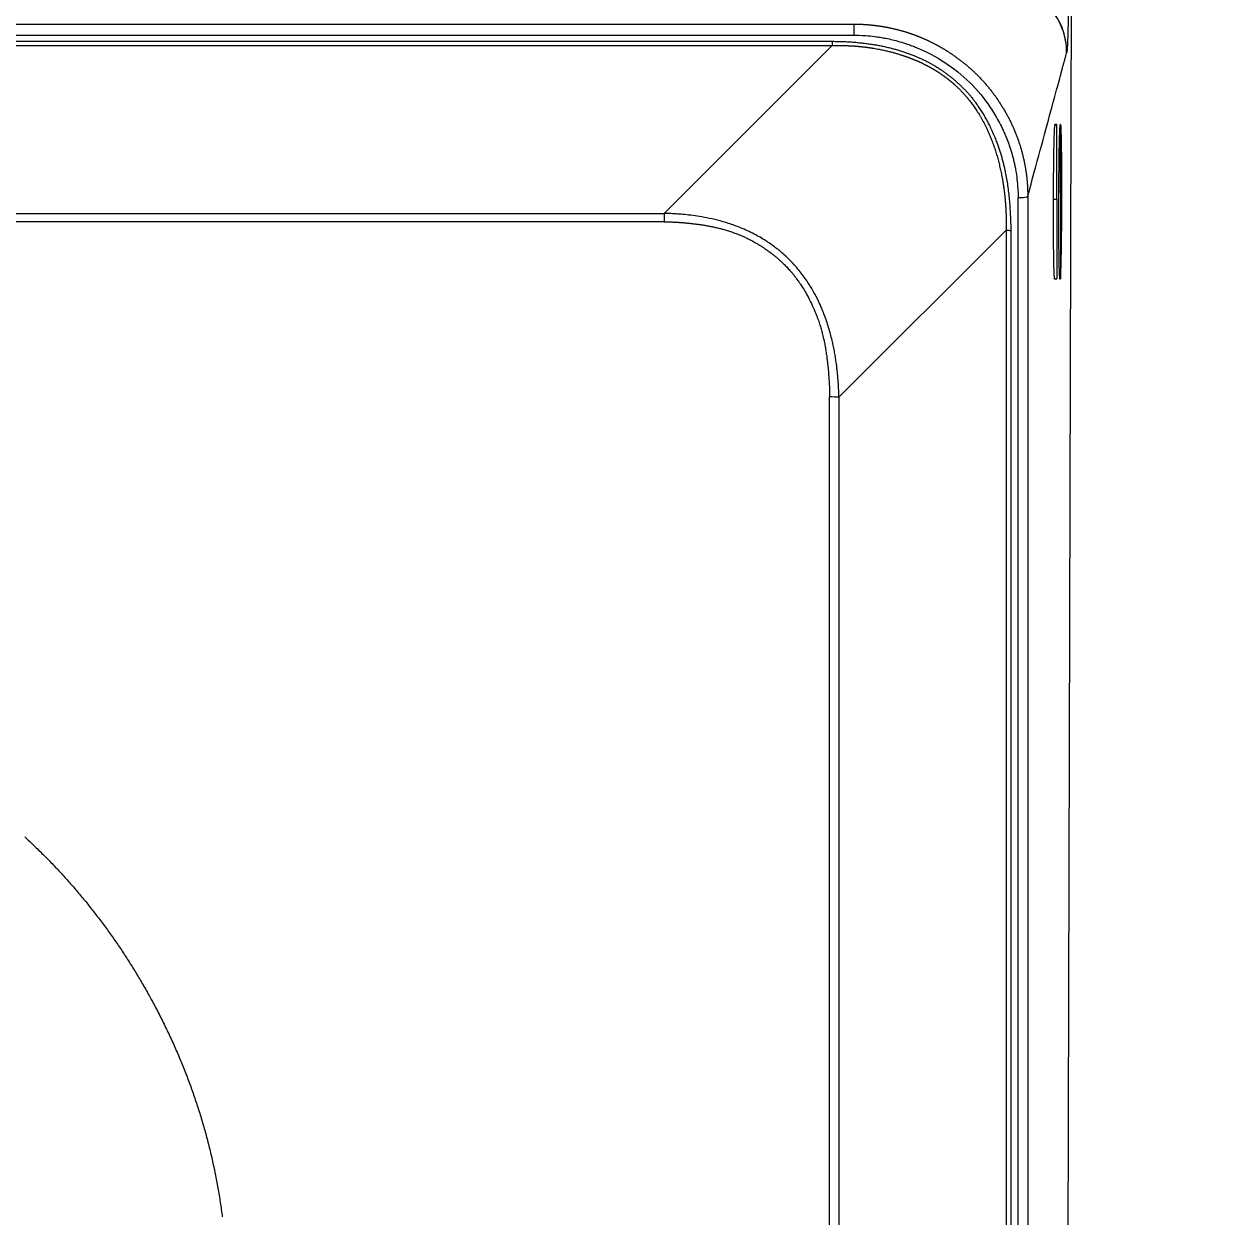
# Model space of a CAD drawing. Header units: millimetres. Extents: x 2433 to 4809, y -10272 to -6912.
# Drawn here: x 3387.8 to 3450.3, y -9169.3 to -9107.5 of the extents above; entities that cross this region are included whole.
import ezdxf

# ---------------------------------------------------------------- set-up
doc = ezdxf.new("R2010")
doc.units = ezdxf.units.MM
doc.layers.add('DIM', color=3, linetype='Continuous', lineweight=13)
doc.styles.add('ARIAL', font='arial.ttf')
doc.dimstyles.get("Standard").update_dxf_attribs({"dimtxt": 15, "dimasz": 15, "dimexe": 0.18, "dimexo": 0.0625, "dimgap": 4, "dimtad": 0, "dimtih": 1, "dimtoh": 1, "dimdec": 1, "dimdsep": 46, "dimtxsty": 'ARIAL', "dimcen": 0, "dimclrd": 3, "dimclre": 3, "dimclrt": 3, "dimadec": 0, "dimazin": 0, "dimtfac": 1, "dimtdec": 1, "dimtofl": 0, "dimtmove": 0, "dimatfit": 3, "dimfxl": 1, "dimtolj": 1, "dimtzin": 0, "dimarcsym": 0})
doc.dimstyles.new('사본(2) Standard', dxfattribs={"dimtxt": 15, "dimasz": 15, "dimexe": 0.18, "dimexo": 0.0625, "dimgap": 4, "dimtad": 0, "dimdec": 1, "dimdsep": 46, "dimtxsty": 'ARIAL', "dimcen": 0, "dimclrd": 3, "dimclre": 3, "dimclrt": 3, "dimadec": 0, "dimazin": 0, "dimtfac": 1, "dimtdec": 1, "dimtofl": 0, "dimtmove": 0, "dimatfit": 3, "dimfxl": 1, "dimtolj": 1, "dimtzin": 0, "dimarcsym": 0})

# ---------------------------------------------------------------- blocks, each defined once
blk = doc.blocks.new('*D46')
at = {"layer": 'Defpoints', "color": 0, "transparency": 16777216}
for p in [(3184.787474080844, -7905.985052557462), (3696.953582100732, -9950.155467235936), (3696.95358210077, -9950.155467235936)]:
    blk.add_point(p, dxfattribs=at)
at = {"layer": 'DIM', "color": 3, "lineweight": -2, "transparency": 16777216}
for p, q in [((3184.849974080844, -7905.985052557462), (3697.13358210077, -7905.985052557462)), ((3696.95358210077, -7923.985052557462), (3696.95358210077, -8911.270805599292)), ((3696.95358210077, -9932.155467235936), (3696.95358210077, -8944.869714194108)), ((3697.016082100732, -9950.155467235936), (3697.13358210077, -9950.155467235936))]:
    blk.add_line(p, q, dxfattribs=at)
at = {"layer": 'DIM', "color": 3, "transparency": 16777216}
for points in [[(3693.95358210077, -7923.985052557462), (3699.95358210077, -7923.985052557462), (3696.95358210077, -7905.985052557462)], [(3693.95358210077, -9932.155467235936), (3699.95358210077, -9932.155467235936), (3696.95358210077, -9950.155467235936)]]:
    blk.add_solid(points, dxfattribs=at)
at = {"layer": 'DIM', "color": 3, "transparency": 16777216, "insert": (3696.953582100767, -8928.070259896698), "char_height": 18, "attachment_point": 5, "style": 'ARIAL'}
blk.add_mtext('\\A1;(2280)', dxfattribs=at)
blk = doc.blocks.new('*D47')
at = {"layer": 'Defpoints', "color": 0, "transparency": 16777216}
for p in [(3431.187474080953, -9068.934793114298), (3561.309552099918, -9950.155467235934), (3630.227380914623, -9950.155467235934)]:
    blk.add_point(p, dxfattribs=at)
at = {"layer": 'DIM', "color": 3, "lineweight": -2, "transparency": 16777216}
for p, q in [((3431.249974080953, -9068.934793114298), (3630.407380914622, -9068.934793114298)), ((3630.227380914622, -9086.934793114298), (3630.227380914623, -9350.394664129844)), ((3630.227380914623, -9932.155467235934), (3630.227380914623, -9668.695596220392)), ((3561.372052099918, -9950.155467235934), (3630.407380914623, -9950.155467235934))]:
    blk.add_line(p, q, dxfattribs=at)
at = {"layer": 'DIM', "color": 3, "transparency": 16777216}
for points in [[(3627.227380914622, -9086.934793114298), (3633.227380914622, -9086.934793114298), (3630.227380914622, -9068.934793114298)], [(3627.227380914623, -9932.155467235934), (3633.227380914623, -9932.155467235934), (3630.227380914623, -9950.155467235934)]]:
    blk.add_solid(points, dxfattribs=at)
at = {"layer": 'DIM', "color": 3, "transparency": 16777216, "insert": (3630.227380914619, -9509.545130175116), "char_height": 18, "attachment_point": 5, "rotation": 90, "style": 'ARIAL'}
blk.add_mtext('\\A1;{\\fGulim|b0|i0|c129|p50;선반까지 높이 1000 ~ 1050}', dxfattribs=at)
blk = doc.blocks.new('*D53')
at = {"layer": 'Defpoints', "color": 0, "transparency": 16777216}
for p in [(3438.296689490175, -9105.4672518319), (3438.296689490175, -9950.155467235936), (3564.076024906259, -9950.155467235936)]:
    blk.add_point(p, dxfattribs=at)
at = {"layer": 'DIM', "color": 3, "lineweight": -2, "transparency": 16777216}
for p, q in [((3438.359189490175, -9105.4672518319), (3564.256024906259, -9105.4672518319)), ((3564.076024906259, -9123.4672518319), (3564.076024906259, -9513.621045754928)), ((3564.076024906259, -9932.155467235936), (3564.076024906259, -9542.001673312909)), ((3438.359189490175, -9950.155467235936), (3564.256024906259, -9950.155467235936))]:
    blk.add_line(p, q, dxfattribs=at)
at = {"layer": 'DIM', "color": 3, "transparency": 16777216}
for points in [[(3561.076024906259, -9123.4672518319), (3567.076024906259, -9123.4672518319), (3564.076024906259, -9105.4672518319)], [(3561.076024906259, -9932.155467235936), (3567.076024906259, -9932.155467235936), (3564.076024906259, -9950.155467235936)]]:
    blk.add_solid(points, dxfattribs=at)
at = {"layer": 'DIM', "color": 3, "transparency": 16777216, "insert": (3564.076024906255, -9527.811359533916), "char_height": 18, "attachment_point": 5, "style": 'ARIAL'}
blk.add_mtext('\\A1;977.5', dxfattribs=at)
blk = doc.blocks.new('*D54')
at = {"layer": 'Defpoints', "color": 0, "transparency": 16777216}
for p in [(3442.07430068533, -9068.934793114298), (3502.435586240295, -9068.934793114298), (3440.751582879593, -9574.132476030476)]:
    blk.add_point(p, dxfattribs=at)
at = {"layer": 'DIM', "color": 3, "lineweight": -2, "transparency": 16777216}
for p, q in [((3442.13680068533, -9068.934793114298), (3502.615586240295, -9068.934793114298)), ((3502.435586240295, -9086.934793114298), (3502.435586240296, -9307.343320793396)), ((3502.435586240296, -9556.132476030476), (3502.435586240296, -9335.723948351377)), ((3440.814082879593, -9574.132476030476), (3502.615586240296, -9574.132476030476))]:
    blk.add_line(p, q, dxfattribs=at)
at = {"layer": 'DIM', "color": 3, "transparency": 16777216}
for points in [[(3499.435586240295, -9086.934793114298), (3505.435586240295, -9086.934793114298), (3502.435586240295, -9068.934793114298)], [(3499.435586240296, -9556.132476030476), (3505.435586240296, -9556.132476030476), (3502.435586240296, -9574.132476030476)]]:
    blk.add_solid(points, dxfattribs=at)
at = {"layer": 'DIM', "color": 3, "transparency": 16777216, "insert": (3502.435586240292, -9321.533634572384), "char_height": 18, "attachment_point": 5, "style": 'ARIAL'}
blk.add_mtext('\\A1;505', dxfattribs=at)

msp = doc.modelspace()

# ---------------------------------------------------------------- linework, layer by layer
at = {"linetype": 'Continuous', "lineweight": 18}
for p, q in [((3441.752694654118, -9226.007515291229), (3442.074256158938, -9098.549484129897)), ((2938.779634885039, -9107.50633946726), (3430.795493965034, -9107.50633946726)), ((3441.30182602049, -9112.716256653785), (3441.20946820799, -9112.716256653785)), ((3441.30182602049, -9116.57418424046), (3441.30182602049, -9112.716256653785)), ((3441.497772781813, -9116.196629905418), (3441.497772781813, -9112.716256653792)), ((3441.497772781813, -9116.196629905418), (3441.497772781813, -9120.716256653792)), ((3439.79604928009, -9116.429083601513), (3439.796049296419, -9211.446129775737)), ((3441.30182602049, -9116.57418424046), (3441.30182602049, -9120.716256653785)), ((3441.189283832991, -9120.716256653785), (3441.30182602049, -9120.716256653785)), ((3441.465630594314, -9120.716256653792), (3441.497772781813, -9120.716256653792))]:
    msp.add_line(p, q, dxfattribs=at)
at = {"linetype": 'Continuous', "lineweight": 13}
for p, q in [((2938.779678755238, -9108.078531213894), (3430.795274886545, -9108.078531213894)), ((2939.911579787338, -9108.398645799694), (3429.663368374338, -9108.398645799694)), ((2939.911579787338, -9108.613555334017), (3429.663368374338, -9108.613555334017)), ((3420.955264415039, -9117.321659293364), (3429.663368374388, -9108.613555334017)), ((3429.663368374338, -9108.398645799696), (3429.663368374338, -9108.613555334017)), ((3441.410191531813, -9116.196629905418), (3441.497772781813, -9116.196629905418)), ((3441.131266645491, -9116.57418424046), (3441.30182602049, -9116.57418424046)), ((2948.61968374666, -9117.321659293346), (3420.955264415039, -9117.321659293346)), ((3420.955264415032, -9117.751478361983), (2948.61968374674, -9117.751478361983)), ((3438.674979730538, -9118.190486461976), (3430.012462781462, -9126.853003411074)), ((3438.674979730502, -9118.190486461966), (3438.6749797305, -9209.02747007324)), ((3438.915845576239, -9118.199424643986), (3438.915845576239, -9209.036408255311)), ((3430.012462781457, -9126.853003411066), (3430.012462778841, -9209.111687462557))]:
    msp.add_line(p, q, dxfattribs=at)
for centre, major_axis, ratio, start_param, end_param in [((3438.915845576239, -9118.127156752724), (0.4999999999999971, 0), 0.1445357825253798, 4.20975924117768, 4.712388980384803), ((3429.530731089939, -9126.979662829419), (0.9999999999999981, 0), 0.144535782525407, 1.068166587558246, 1.570796327694785)]:
    msp.add_ellipse(centre, major_axis=major_axis, ratio=ratio, start_param=start_param, end_param=end_param, dxfattribs=at)
at = {"linetype": 'Continuous', "lineweight": 18}
for points, degree, knots in [([(3441.935037282316, -9102.784040990706), (3441.931920935624, -9103.938111202575), (3441.922123635164, -9104.99420663231), (3441.917151053925, -9105.530223705855), (3441.904255786456, -9106.509153312885), (3441.888724161396, -9107.360536493861), (3441.879758743788, -9107.7151168912), (3441.870495237954, -9108.081486615782), (3441.860641926371, -9108.340628752221), (3441.850490205507, -9108.607619053966), (3441.828292938417, -9108.919391042386), (3441.815852983156, -9108.974176267106)], 2, [0, 0, 0, 0.25, 0.25, 0.375, 0.5, 0.625, 0.625, 0.75, 0.75, 0.875, 1, 1, 1]), ([(3441.815849281451, -9108.974176260634), (3441.816163049039, -9108.561584076368), (3441.669492500358, -9107.66899325065), (3441.135200870047, -9106.835486131391), (3440.792835161883, -9106.492205673125), (3440.792692937424, -9106.492063094409)], 3, [0, 0, 0, 0, 0.4988739325662207, 0.9997918426637064, 1, 1, 1, 1]), ([(3430.795274886545, -9108.078531213889), (3430.924459711478, -9108.079433475077), (3431.127376661092, -9108.082023761088), (3431.540639524012, -9108.112670723991), (3431.696512200229, -9108.127521925087), (3431.956718661908, -9108.161231087066), (3432.047848128153, -9108.174382235977), (3432.190972763585, -9108.197619967208), (3432.264141930427, -9108.210117363999), (3432.352274010616, -9108.226382739678), (3432.397025842687, -9108.234955712518), (3432.419572405246, -9108.239354661115), (3432.429271696772, -9108.241264281576), (3432.435745987641, -9108.24254280323), (3432.440578036269, -9108.243500832677), (3432.653993319414, -9108.285899081971), (3432.893433545947, -9108.341851132298), (3433.290063683344, -9108.457084666512), (3433.428493452895, -9108.50073323235), (3433.644683009928, -9108.57552767726), (3433.75491069284, -9108.615256728264), (3433.887032309991, -9108.666022232213), (3433.953944396111, -9108.69255138968), (3433.982800185531, -9108.704171274216), (3434.002076828014, -9108.711973985937), (3434.013330708945, -9108.716556033387), (3434.538644472854, -9108.931387765459), (3435.035087389593, -9109.192197419523), (3435.966419805507, -9109.802905945602), (3436.400278402445, -9110.151785280135), (3437.190631846628, -9110.933199042413), (3437.545120890327, -9111.363619583692), (3438.009354600264, -9112.054798778909), (3438.224595442836, -9112.41177678383), (3438.44474800337, -9112.845123080273), (3438.546904014485, -9113.065632307305), (3438.595979429918, -9113.176798190472), (3438.620013670165, -9113.232602980974), (3438.630205870562, -9113.256566219325), (3438.636976595375, -9113.272552062628), (3438.640980796197, -9113.282052285664), (3438.731083792216, -9113.49658896802), (3438.819524352581, -9113.73060843217), (3438.944165198991, -9114.122615982304), (3438.984350193252, -9114.26010684428), (3439.041139152363, -9114.476721540204), (3439.068658844519, -9114.587622139823), (3439.098889080802, -9114.721560067399), (3439.113489787327, -9114.789668082116), (3439.120655796924, -9114.82400687711), (3439.123697534227, -9114.838784527803), (3439.12571875414, -9114.848649855436), (3439.126434644635, -9114.852153585774), (3439.210634811823, -9115.266979541742), (3439.249925322769, -9115.611778968992), (3439.292097218473, -9116.161406597284), (3439.29512303734, -9116.366532030539), (3439.29612544928, -9116.500306447082)], 3, [0, 0, 0, 0, 0.06249999999992176, 0.06249999999992176, 0.09374999999987975, 0.09374999999987975, 0.1093749999998609, 0.1093749999998609, 0.1171874999998537, 0.1210937499998479, 0.1230468749998471, 0.1240234374998491, 0.1245117187498505, 0.1245117187498505, 0.1249999999998519, 0.1249999999998519, 0.1874999999998412, 0.1874999999998412, 0.2187499999998369, 0.2187499999998369, 0.2343749999998358, 0.2421874999998327, 0.2460937499998297, 0.2480468749998293, 0.2480468749998293, 0.2499999999998289, 0.2499999999998289, 0.3749999999997654, 0.3749999999997654, 0.4999999999997018, 0.4999999999997018, 0.6249999999996382, 0.6249999999996382, 0.6874999999996009, 0.7187499999995848, 0.7343749999995768, 0.74218749999957, 0.7460937499995695, 0.7480468749995688, 0.7480468749995688, 0.7499999999995681, 0.7499999999995681, 0.8124999999996583, 0.8124999999996583, 0.843749999999699, 0.843749999999699, 0.8593749999997221, 0.867187499999732, 0.8710937499997373, 0.8730468749997385, 0.8740234374997402, 0.8740234374997402, 0.8749999999997418, 0.8749999999997418, 0.9374999999998709, 0.9374999999998709, 1, 1, 1, 1]), ([(3429.663368374338, -9108.398645799696), (3430.716969708943, -9108.401734242732), (3431.642652276005, -9108.538536162449), (3432.565136565045, -9108.674865424919), (3433.386745838889, -9108.950491033875), (3434.193523645923, -9109.221141124415), (3434.888885128912, -9109.620157249732), (3435.578590932198, -9110.015928002023), (3436.14230623834, -9110.533181617464)], 2, [0, 0, 0, 0.25, 0.25, 0.5, 0.5, 0.75, 0.75, 1, 1, 1]), ([(3429.663368374338, -9108.613555333997), (3429.684633295034, -9108.61324674131), (3429.726812034298, -9108.612634651066), (3429.789561377225, -9108.612065974981), (3429.85126841262, -9108.611751612556), (3429.911941327309, -9108.611705084366), (3429.971587691816, -9108.611909675838), (3430.030215135092, -9108.612356741402), (3430.087831166173, -9108.613035699595), (3430.144443218815, -9108.61393664763), (3430.200058637965, -9108.61504968002), (3430.254684681531, -9108.616365067699), (3430.308328518238, -9108.61787321243), (3430.360997226599, -9108.619564659746), (3430.412697793667, -9108.621430096528), (3430.463437113931, -9108.62346035252), (3430.513221988238, -9108.625646400737), (3430.562059122783, -9108.627979358056), (3430.609955128146, -9108.630450485738), (3430.656916518374, -9108.633051189869), (3430.702949710123, -9108.635773021759), (3430.748061021824, -9108.63860767832), (3430.792256672912, -9108.64154700237), (3430.835542783077, -9108.644582982914), (3430.877925371564, -9108.647707755392), (3430.919410356495, -9108.650913601878), (3430.960003554252, -9108.654192951264), (3430.999710678849, -9108.657538379402), (3431.038537341379, -9108.66094260922), (3431.076489049459, -9108.66439851082), (3431.113571206715, -9108.667899101552), (3431.149789112285, -9108.671437546052), (3431.185147960356, -9108.675007156276), (3431.219652839711, -9108.678601391517), (3431.253308733318, -9108.682213858387), (3431.286120517907, -9108.685838310801), (3431.318092963602, -9108.689468649949), (3431.349230733549, -9108.693098924234), (3431.37953838356, -9108.696723329229), (3431.409020361794, -9108.700336207592), (3431.437681008425, -9108.703932048998), (3431.465524555355, -9108.707505490047), (3431.492555125909, -9108.711051314172), (3431.518776734576, -9108.714564451531), (3431.544193286731, -9108.718039978927), (3431.56880857841, -9108.721473119584), (3431.592626295998, -9108.724859243412), (3431.615650016254, -9108.728193865558), (3431.637883205229, -9108.731472650912), (3431.659329221078, -9108.734691397598), (3431.679991303234, -9108.737846094724), (3431.699872609766, -9108.740932717825), (3431.718976084894, -9108.743947949017), (3431.737304924111, -9108.746886643903), (3431.795851634975, -9108.756437905584), (3431.892595321193, -9108.772968944113), (3432.025454604587, -9108.797342531352), (3432.151682561685, -9108.822086995458), (3432.271428635981, -9108.847017115577), (3432.384833937231, -9108.871968850073), (3432.492033792019, -9108.896783129863), (3432.593157137853, -9108.92130971893), (3432.688326692809, -9108.945406105899), (3432.777658925224, -9108.968937642157), (3432.861264065947, -9108.991777385972), (3432.939246104082, -9109.013806032182), (3433.011702781698, -9109.034911832845), (3433.078725584412, -9109.054990531467), (3433.140399729782, -9109.073945303471), (3433.19680415264, -9109.091686706828), (3433.248011491876, -9109.108132631894), (3433.294088066319, -9109.123208283147), (3433.335093880889, -9109.136846087726), (3433.371082533438, -9109.148985864174), (3433.402101422704, -9109.159574224568), (3433.428191041061, -9109.168566332084), (3433.449386894839, -9109.175920925843), (3433.46571409034, -9109.18161418435), (3433.490224738103, -9109.190132051037), (3433.524389625443, -9109.20204167822), (3433.569588459981, -9109.218139499624), (3433.614307278465, -9109.234335325718), (3433.658543268277, -9109.250641289978), (3433.702301716658, -9109.267048694985), (3433.745585745852, -9109.283554390719), (3433.788399027599, -9109.300153798566), (3433.830745065154, -9109.316842756043), (3433.872627383047, -9109.333617028871), (3433.914049476771, -9109.350472439926), (3433.955014825968, -9109.367404835053), (3433.995526890812, -9109.384410092038), (3434.035589112837, -9109.401484118158), (3434.075204914581, -9109.41862285076), (3434.114377699556, -9109.435822257054), (3434.153110852116, -9109.453078334098), (3434.191407737353, -9109.470387108742), (3434.229271700986, -9109.487744637603), (3434.266706069253, -9109.505147007001), (3434.303714148798, -9109.52259033295), (3434.34029922656, -9109.540070761092), (3434.376464569656, -9109.557584466691), (3434.412213425268, -9109.575127654576), (3434.447549020533, -9109.592696559135), (3434.482474562426, -9109.610287444264), (3434.516993237641, -9109.627896603359), (3434.551108212483, -9109.645520359272), (3434.584822632747, -9109.663155064301), (3434.618139623602, -9109.680797100165), (3434.651062289488, -9109.69844287797), (3434.683593713979, -9109.716088838202), (3434.71573695969, -9109.733731450697), (3434.747495068152, -9109.751367214625), (3434.778871059694, -9109.768992658474), (3434.809867933342, -9109.786604340026), (3434.840488666692, -9109.80419884634), (3434.870736215807, -9109.821772793744), (3434.900613515103, -9109.839322827806), (3434.930123477232, -9109.856845623324), (3434.95926899298, -9109.87433788431), (3434.988052931156, -9109.891796343973), (3435.016478138474, -9109.909217764705), (3435.044547439462, -9109.926598938062), (3435.072263636335, -9109.943936684753), (3435.099629508906, -9109.961227854625), (3435.126647814477, -9109.978469326641), (3435.153321287729, -9109.995658008875), (3435.179652640623, -9110.012790838482), (3435.205644562306, -9110.029864781702), (3435.231299718998, -9110.046876833827), (3435.256620753906, -9110.063824019191), (3435.281610287115, -9110.08070339116), (3435.306270915498, -9110.097512032104), (3435.330605212628, -9110.114247053387), (3435.354615728667, -9110.130905595352), (3435.378304990289, -9110.147484827297), (3435.401675500583, -9110.163981947468), (3435.424729738965, -9110.180394183019), (3435.447470161091, -9110.19671879002), (3435.469899198768, -9110.212953053424), (3435.492019259873, -9110.229094287044), (3435.513832728266, -9110.24513983354), (3435.535341963707, -9110.2610870644), (3435.556549301782, -9110.276933379911), (3435.57745705382, -9110.292676209147), (3435.598067506813, -9110.308313009935), (3435.618382923345, -9110.323841268846), (3435.638405541515, -9110.339258501162), (3435.658137574865, -9110.354562250863), (3435.677581212307, -9110.369750090586), (3435.696738618057, -9110.384819621615), (3435.715611931562, -9110.399768473857), (3435.734203267441, -9110.414594305805), (3435.752514715407, -9110.42929480452), (3435.770548340215, -9110.443867685603), (3435.788306181599, -9110.45831069317), (3435.805790254204, -9110.472621599814), (3435.823002547531, -9110.486798206597), (3435.839945025882, -9110.500838343001), (3435.856619628306, -9110.514739866905), (3435.87302826851, -9110.528500664592), (3435.889172834946, -9110.54211865056), (3435.905055190251, -9110.555591768063), (3435.920677173042, -9110.568917987013), (3435.936040591141, -9110.582095311494), (3435.951147246076, -9110.595121752189), (3435.965998843414, -9110.60799542688), (3435.980597319842, -9110.620714193466), (3435.994943649455, -9110.633276988947), (3436.009042197875, -9110.645678945008), (3436.018343514488, -9110.653910281513), (3436.022957721611, -9110.657993691757)], 3, [0, 0, 0, 0, 0.009319745114224787, 0.01848561322378969, 0.0274989400551137, 0.03636103796339177, 0.04507319589426865, 0.05363667936665896, 0.06205273047603597, 0.07032256791655925, 0.07844738702134672, 0.08642835981963862, 0.09426663510998126, 0.1019633385482722, 0.1095195727500745, 0.1169364174058902, 0.1242149294088153, 0.1313561429935954, 0.1383610698863104, 0.1452306994639661, 0.1519659989230697, 0.1585679134566554, 0.1650373664389118, 0.1713752596168051, 0.1775824733080557, 0.1836598666047822, 0.189608277582274, 0.1954285235122165, 0.2011214010800029, 0.2066876866052663, 0.2121281362655245, 0.2174434863220921, 0.2226344533480545, 0.2277017344575421, 0.2326460075363346, 0.2374679314728341, 0.242168146389555, 0.2467472738743574, 0.2512059172113213, 0.2555446616108696, 0.259764074438851, 0.263864705444336, 0.267847086985904, 0.2717117342562825, 0.275459145505029, 0.2790898022593916, 0.2826041695431319, 0.2860026960933547, 0.2892858145755999, 0.2924539417971941, 0.2955074789194141, 0.2984468116687741, 0.3012723105484268, 0.30398433105034, 0.3065832138699645, 0.3272740626959076, 0.3470041876004943, 0.365793798713239, 0.3836617488412796, 0.400625594065304, 0.4167016526813889, 0.4319050624381854, 0.4462498360120709, 0.4597489146543419, 0.4724142199361105, 0.4842567035075576, 0.4952863947808913, 0.5055124464389723, 0.5149431776670841, 0.5235861150017995, 0.5314480306894741, 0.538534978448583, 0.5448523265340879, 0.5504047880112523, 0.555196448163754, 0.5592307889990081, 0.5625107109104017, 0.5650385518654534, 0.5668161058105725, 0.5738926805260663, 0.5809077316484901, 0.5878617639990127, 0.594755273937141, 0.6015887493913061, 0.6083626698911291, 0.615077506601124, 0.6217337223560445, 0.6283317716977922, 0.6348721009140151, 0.6413551480783265, 0.6477813430920969, 0.6541511077280625, 0.6604648556754812, 0.6667229925869991, 0.6729259161272364, 0.6790740160229856, 0.6851676741151046, 0.6912072644120953, 0.6971931531452882, 0.7031256988256832, 0.7090052523024054, 0.7148321568227662, 0.7206067480939332, 0.7263293543461163, 0.7320002963972259, 0.7376198877192347, 0.743188434505746, 0.7487062357412138, 0.7541735832714775, 0.7595907618756829, 0.7649580493394841, 0.7702757165296644, 0.7755440274698505, 0.7807632394175938, 0.785933602942474, 0.7910553620054206, 0.79612875403911, 0.8011540100293217, 0.806131354597339, 0.8110610060832838, 0.8159431766302832, 0.8207780722695235, 0.8255658930060951, 0.8303068329055183, 0.8350010801810126, 0.8396488172813626, 0.844250220979365, 0.8488054624608651, 0.8533147074141892, 0.8577781161200712, 0.8621958435419347, 0.8665680394165038, 0.8708948483447164, 0.8751764098828035, 0.8794128586336614, 0.8836043243382328, 0.8877509319670978, 0.8918528018119609, 0.8959100495772758, 0.8999227864717155, 0.9038911192995872, 0.9078151505520892, 0.9116949784984254, 0.9155306972766163, 0.919322396984109, 0.9230701637680564, 0.9267740799152624, 0.9304342239417293, 0.9340506706817675, 0.9376234913767395, 0.9411527537631581, 0.9446385221604547, 0.9480808575580322, 0.9514798177018385, 0.954835457180243, 0.9581478275093672, 0.9614169772177027, 0.9646429519299855, 0.9678257944504844, 0.9709655448454259, 0.9740622405247411, 0.9771159163230029, 0.9801266045795881, 0.9830943352180223, 0.9860191358245178, 0.9889010317256639, 0.9917400460651926, 0.9945361998801179, 0.9972895121757467, 1, 1, 1, 1]), ([(3441.811254828288, -9108.990450102954), (3441.81207653313, -9108.992531127553), (3441.812763737214, -9108.990097349677), (3441.814180785852, -9108.976637733382), (3441.814951250584, -9108.973592790926), (3441.815851745518, -9108.974176263982)], 3, [0, 0, 0, 0, 0.5, 0.5, 1, 1, 1, 1]), ([(3436.022957721612, -9110.657993691757), (3436.033830830251, -9110.668096976407), (3436.056609924452, -9110.689263294194), (3436.092089156886, -9110.722708686642), (3436.130421342797, -9110.759293811447), (3436.171521056363, -9110.799108302277), (3436.215319638033, -9110.842223302194), (3436.261736155604, -9110.88872297403), (3436.310686110663, -9110.938694987706), (3436.362078800699, -9110.992233331997), (3436.41581805997, -9111.049437450753), (3436.471801997874, -9111.110412464825), (3436.529923030324, -9111.175269071891), (3436.590067823647, -9111.244123537652), (3436.652117262483, -9111.31709765721), (3436.715946409535, -9111.394318721726), (3436.781424466702, -9111.47591947987), (3436.848414735174, -9111.562038096847), (3436.91677457544, -9111.652818109953), (3436.986355367313, -9111.748408380687), (3437.057002470237, -9111.848963043141), (3437.128555184212, -9111.954641448478), (3437.200846711552, -9112.065608105308), (3437.273704120098, -9112.18203261567), (3437.346948306991, -9112.304089606734), (3437.420393968156, -9112.43195865688), (3437.493849554812, -9112.565824220283), (3437.567117292236, -9112.705875533082), (3437.63999296646, -9112.852306566447), (3437.712266637425, -9113.005315769171), (3437.783719727999, -9113.165106609986), (3437.85413636581, -9113.331884950485), (3437.932986443724, -9113.530353780798), (3438.017345279672, -9113.75938570031), (3438.104341850361, -9114.017623566351), (3438.18439718441, -9114.278041230647), (3438.257840469936, -9114.540360351988), (3438.324981054111, -9114.804312286646), (3438.386139024366, -9115.069632742057), (3438.441581850209, -9115.336069485327), (3438.479640894493, -9115.538902255148), (3438.503879480439, -9115.67801333204), (3438.51649064095, -9115.753695678877), (3438.528860885148, -9115.831261514903), (3438.540952658463, -9115.910734621188), (3438.552740872445, -9115.992137726082), (3438.564196301644, -9116.075494256032), (3438.575290191759, -9116.16082784497), (3438.585992983377, -9116.248162465012), (3438.596274668613, -9116.337522384187), (3438.606104696049, -9116.42893217132), (3438.615452002025, -9116.522416686928), (3438.624285008258, -9116.618001076915), (3438.632571630362, -9116.715710764269), (3438.640279285031, -9116.81557143992), (3438.647374899805, -9116.917609052232), (3438.65382492352, -9117.021849795039), (3438.659595342382, -9117.128320094145), (3438.664651684678, -9117.23704659162), (3438.668959080511, -9117.348056129465), (3438.672482122314, -9117.461375725456), (3438.675185506179, -9117.57703256783), (3438.67703168451, -9117.69505392478), (3438.677990032851, -9117.815467367782), (3438.678001750708, -9117.938299772395), (3438.677115007655, -9118.063581003387), (3438.675696151087, -9118.147907594941), (3438.674979730511, -9118.190486461963)], 3, [0, 0, 0, 0, 0.005390478249504803, 0.01129301802271966, 0.01770784862572006, 0.02463536496505862, 0.03207616168591607, 0.04003106981171618, 0.04850119588837357, 0.05748796359685777, 0.06699315776577201, 0.07701897068528826, 0.08756805059490358, 0.0986435521868662, 0.1102491889361724, 0.1223892870352736, 0.1350688406783387, 0.1482935684059982, 0.1620699701874048, 0.1764053848838451, 0.191308047706718, 0.206787147254447, 0.2228528816884944, 0.2395165135890928, 0.2567904230179029, 0.2746881583082542, 0.2932244841052319, 0.3124154261877087, 0.3322783126232258, 0.3528318108345735, 0.3740959601933936, 0.3960921998011083, 0.4188433911693634, 0.4519826566750048, 0.4851150571261613, 0.5182445517092775, 0.5513716487096927, 0.5844938635896285, 0.6176061951273791, 0.6507016001452279, 0.683771448908509, 0.6928815796059489, 0.7022113652733996, 0.7117634311804457, 0.7215404767120052, 0.7315452763830473, 0.7417806807932927, 0.7522496175115967, 0.762955091878183, 0.7739001877117153, 0.7850880679062304, 0.7965219749016029, 0.8082052310089005, 0.8201412385701513, 0.832333479929663, 0.8447855171915654, 0.8575009917356745, 0.8704836234607671, 0.8837372097214097, 0.8972656239213457, 0.9110728137225645, 0.9251627988260946, 0.9395396682761729, 0.954207577235794, 0.9691707431772535, 0.9844334414270669, 1, 1, 1, 1]), ([(3436.14230623834, -9110.533181617464), (3437.45756187705, -9111.67326355909), (3438.230719323872, -9113.752026253884), (3438.88953709304, -9115.523367662861), (3438.915845576239, -9118.199424643988)], 2, [0, 0, 0, 0.5, 0.5, 1, 1, 1]), ([(3430.012462781435, -9126.853003411072), (3430.011723710026, -9126.825663768703), (3430.010047061658, -9126.763641390096), (3430.006714033376, -9126.659730980764), (3430.001955394404, -9126.534179780307), (3429.995260958187, -9126.387409882489), (3429.986078632965, -9126.21991500696), (3429.97375830766, -9126.032265852455), (3429.957572160092, -9125.82510915485), (3429.936709186217, -9125.599168990184), (3429.91027817597, -9125.35524747725), (3429.877308069117, -9125.094225810057), (3429.836749173744, -9124.817065340952), (3429.787474188724, -9124.524808799415), (3429.728279211078, -9124.218581695453), (3429.657885164488, -9123.899593675127), (3429.574937469271, -9123.569140876183), (3429.478012677182, -9123.228605215265), (3429.365597480535, -9122.87946685255), (3429.244939250309, -9122.547383891642), (3429.106635718486, -9122.206260966583), (3428.937527600156, -9121.83277415404), (3428.706045765724, -9121.38567524719), (3428.39877984936, -9120.877952512617), (3427.999721537102, -9120.325519977041), (3427.573570209737, -9119.841880511705), (3427.139826490245, -9119.427693567823), (3426.715764257395, -9119.07704977805), (3426.206485401695, -9118.720288549726), (3425.600872628773, -9118.370436719384), (3424.954224391284, -9118.073204398052), (3424.31255730488, -9117.840905255334), (3423.727448383801, -9117.672999424276), (3423.181853194998, -9117.550208745093), (3422.683231889932, -9117.463457190062), (3422.238103782009, -9117.404700757488), (3421.852071115214, -9117.366928190377), (3421.529843769931, -9117.344155996068), (3421.275254847898, -9117.331508016267), (3421.091275355499, -9117.32506733506), (3420.992486686633, -9117.32259197609), (3420.955264415039, -9117.321659293377)], 3, [0, 0, 0, 0, 0.005540602003062021, 0.01256934200064132, 0.02106396274339753, 0.03099773610216168, 0.04233965742604323, 0.05505468277977933, 0.06910401461194315, 0.08444544207866447, 0.1010337433779377, 0.1188211588386351, 0.1377579450987429, 0.1577930224587199, 0.1788747293451257, 0.2009516996554777, 0.2239738803906496, 0.2478937081198782, 0.2726674630232875, 0.2982568178882124, 0.3194348493604525, 0.3471910210946761, 0.3812279037328052, 0.4212693792373288, 0.467134154088944, 0.5188304506928632, 0.5512295667790492, 0.5881175074875287, 0.6297230757736385, 0.6764298957136061, 0.7288086219631349, 0.7727480861196391, 0.8135874392968582, 0.8511243356016925, 0.8851068936877866, 0.9152621387994084, 0.9413182466401202, 0.9630216103566731, 0.9801497187732405, 0.9925206750173483, 1, 1, 1, 1]), ([(3420.955264415032, -9117.751478361983), (3420.978510834128, -9117.75202044904), (3421.02502648181, -9117.753105155049), (3421.094825165877, -9117.755060518533), (3421.164682897794, -9117.75726372461), (3421.23459616095, -9117.759743266788), (3421.304562058313, -9117.762498263291), (3421.374577464929, -9117.765535794106), (3421.44463925488, -9117.768860882526), (3421.514744240059, -9117.77247918314), (3421.584889186435, -9117.776396260373), (3421.655070809633, -9117.780617781651), (3421.725285776232, -9117.785149465075), (3421.795530703637, -9117.789997092803), (3421.865802160479, -9117.795166506676), (3421.936096666997, -9117.800663608492), (3422.006410695558, -9117.806494358894), (3422.076740671255, -9117.812664776518), (3422.147082972609, -9117.819180936944), (3422.217433932366, -9117.82604897157), (3422.287789838374, -9117.833275066414), (3422.358146934555, -9117.840865460816), (3422.428501421975, -9117.848826446012), (3422.498849459947, -9117.857164363786), (3422.569187167321, -9117.865885604495), (3422.639510623547, -9117.874996607019), (3422.709815870881, -9117.884503851184), (3422.780098912659, -9117.894413877877), (3422.850355726612, -9117.904733205522), (3422.920582222279, -9117.91546863321), (3422.990774407472, -9117.92662609957), (3423.060927774359, -9117.938214935099), (3423.172165597089, -9117.957280891476), (3423.322949956264, -9117.985071368748), (3423.511567346082, -9118.023616228578), (3423.695749476863, -9118.064979016202), (3423.875558897227, -9118.109105935839), (3424.03087045561, -9118.150401109559), (3424.163860039722, -9118.188349715672), (3424.27665538144, -9118.222587096418), (3424.391196739622, -9118.259411714496), (3424.507376503443, -9118.298940133516), (3424.625092680462, -9118.3412608448), (3424.744234155405, -9118.38648171168), (3424.878417376631, -9118.440157457857), (3425.032127582923, -9118.505671969024), (3425.209365602948, -9118.586990257785), (3425.40064365141, -9118.681594430027), (3425.590569453734, -9118.783260335267), (3425.768200977553, -9118.88531098268), (3425.923655362636, -9118.979950354656), (3426.060889637025, -9119.067960102262), (3426.180807999754, -9119.148404000409), (3426.286455506526, -9119.22206301963), (3426.387923144695, -9119.295086229451), (3426.494563478467, -9119.374499548283), (3426.612937031357, -9119.46630922902), (3426.742269462449, -9119.571382201177), (3426.881692573426, -9119.690687280643), (3427.030242681789, -9119.825291312109), (3427.186883458926, -9119.976339273477), (3427.35039756251, -9120.145136155757), (3427.468650089933, -9120.276100883639), (3427.546132403524, -9120.366231645603), (3427.586193403044, -9120.413819631844), (3427.638667851706, -9120.4776066024), (3427.703009689456, -9120.558158307496), (3427.804481775262, -9120.68975741205), (3427.90936586912, -9120.83428329024), (3428.066271693113, -9121.064453554276), (3428.235548761495, -9121.334142221831), (3428.423018087455, -9121.67034895695), (3428.600268547047, -9122.022081030087), (3428.732120961471, -9122.31599865031), (3428.831421255007, -9122.560375765936), (3428.890446934045, -9122.714903687187), (3428.943041058345, -9122.861024177015), (3428.989609285849, -9122.998279828442), (3429.043745932817, -9123.167416043654), (3429.109057146372, -9123.390720517435), (3429.186655444599, -9123.692031924531), (3429.253247422774, -9123.995484553774), (3429.307443734411, -9124.282706240521), (3429.349227935898, -9124.534444981353), (3429.378892167017, -9124.741401750807), (3429.399655956848, -9124.902540314199), (3429.413591877759, -9125.01707723861), (3429.426880808143, -9125.133547013616), (3429.439512951421, -9125.251974391247), (3429.45146186981, -9125.372386343219), (3429.462705281501, -9125.494809669528), (3429.473219320687, -9125.619271689093), (3429.482980063613, -9125.745800086568), (3429.49196311245, -9125.874422991377), (3429.500143506637, -9126.005168997784), (3429.507496322258, -9126.138067189604), (3429.51399410215, -9126.273147213558), (3429.519616542017, -9126.410439153393), (3429.524313284197, -9126.549974173004), (3429.528145965709, -9126.691782220578), (3429.529864807166, -9126.787091804968), (3429.530731089038, -9126.835127046888)], 3, [0, 0, 0, 0, 0.004874161837223548, 0.009753106223249186, 0.01463670794688744, 0.01952484273974479, 0.02441738739240224, 0.0293142198828361, 0.03421521951676178, 0.0391202670800046, 0.04402924500250301, 0.04894203753383708, 0.05385853093009193, 0.05877861365171592, 0.06370217657222767, 0.06862911319736469, 0.07355931989446994, 0.07849269613168884, 0.08342914472669759, 0.08836857210443536, 0.09331088856367223, 0.09825600855166468, 0.1032038509466555, 0.1081543393476582, 0.1131074023709342, 0.1180629739527343, 0.123020993657594, 0.1279814069916522, 0.1329441657203942, 0.1379092281900102, 0.1428765596518689, 0.1478461325892129, 0.152817927045487, 0.166540947397856, 0.1799943930168745, 0.1931870932887508, 0.2061277378097804, 0.2188248681298617, 0.2268952243735873, 0.2351393280319727, 0.2435547643677822, 0.2521392345004237, 0.2608905744228029, 0.2698067747569752, 0.2788860012734515, 0.2912272995606818, 0.3048846511099487, 0.3198318663331893, 0.3360445929228095, 0.3501392077067449, 0.3628812896854477, 0.3742992659078674, 0.3844155648937703, 0.3932475211909207, 0.4013882015444685, 0.4107141002635627, 0.4212223928147302, 0.4329126648871555, 0.4457878924676899, 0.4598555187575206, 0.4751286140010658, 0.4916270980009171, 0.5093789988442217, 0.512322222306005, 0.5166938818193312, 0.5224990653431866, 0.5297453071186451, 0.5384432920549665, 0.5575631403715553, 0.5674255249797576, 0.5972564244560239, 0.6247767486694014, 0.6487414306669664, 0.6805012337560762, 0.6928659424141383, 0.7045361214392736, 0.7154942461621151, 0.725723000944543, 0.7352055294007518, 0.7530765097655474, 0.7749605834177714, 0.8010631624481543, 0.8188418657773945, 0.8368524145158678, 0.8551012409277106, 0.8631183802486878, 0.8712637800884429, 0.8795395127364113, 0.8879476862197622, 0.896490445817638, 0.9051699757200253, 0.9139885008303176, 0.9229482887093641, 0.932051651657259, 0.9413009489274015, 0.9506985890657594, 0.96024703236601, 0.9699487934294526, 0.9798064438158937, 0.9898226147694221, 1, 1, 1, 1])]:
    msp.add_open_spline(points, degree=degree, knots=knots, dxfattribs=at)
at = {"linetype": 'Continuous', "lineweight": 13}
for points, degree, knots in [([(3441.811255887447, -9108.99045010516), (3441.812219662052, -9108.575766424101), (3441.663812466553, -9107.679420953727), (3440.859340631841, -9106.425631259406), (3439.607502070377, -9105.617950763957), (3438.711441010162, -9105.467305433447), (3438.296689488909, -9105.46725129019)], 3, [0, 0, 0, 0, 0.2500238575357946, 0.499976499056114, 0.7499291405765445, 1, 1, 1, 1]), ([(3430.795274906908, -9108.006207821812), (3430.795284034331, -9107.973848796513), (3430.795293161753, -9107.941490885982), (3430.795311416596, -9107.877990194915), (3430.795320544019, -9107.846848915566), (3430.795338798862, -9107.78695178564), (3430.795347926283, -9107.758197351055), (3430.795366181128, -9107.704154570807), (3430.795375308549, -9107.678867502742), (3430.795393563392, -9107.632709868487), (3430.795402690816, -9107.611840393487), (3430.795420945658, -9107.575302396917), (3430.79543007308, -9107.559634739124), (3430.795448327925, -9107.534089389332), (3430.795457455346, -9107.524212301238), (3430.795475710189, -9107.510619530372), (3430.795484837612, -9107.50690416894), (3430.795493965034, -9107.506339464613)], 3, [0, 0, 0, 0, 0.125, 0.125, 0.25, 0.25, 0.375, 0.375, 0.5, 0.5, 0.625, 0.625, 0.75, 0.75, 0.875, 0.875, 1, 1, 1, 1]), ([(3430.795493965034, -9107.506339467505), (3430.811101613714, -9107.506364823717), (3430.842360906638, -9107.506415607617), (3430.889314333739, -9107.506808405931), (3430.936396236993, -9107.507434521673), (3430.983604358402, -9107.508318160868), (3431.030936419691, -9107.509454575158), (3431.07839014003, -9107.510846810148), (3431.125963231254, -9107.51249581776), (3431.173653399157, -9107.514403116538), (3431.221458343129, -9107.516570075913), (3431.269375756261, -9107.518998108755), (3431.317403325307, -9107.521688619576), (3431.365538730697, -9107.524643018462), (3431.413779646524, -9107.52786271733), (3431.462123740552, -9107.53134913093), (3431.510568674204, -9107.535103676577), (3431.55911210257, -9107.539127774226), (3431.607751674394, -9107.543422846453), (3431.656485032079, -9107.547990318455), (3431.705309811685, -9107.552831618052), (3431.754223642924, -9107.557948175689), (3431.803224149156, -9107.563341424438), (3431.852308947397, -9107.569012799993), (3431.901475648297, -9107.574963740668), (3431.950721856163, -9107.581195687411), (3432.000045168938, -9107.587710083788), (3432.049443178206, -9107.594508375989), (3432.09891346919, -9107.601592012836), (3432.148453620748, -9107.60896244577), (3432.198061205374, -9107.616621128864), (3432.247733789192, -9107.624569518806), (3432.297468931958, -9107.632809074921), (3432.347264187054, -9107.641341259156), (3432.397117101491, -9107.65016753608), (3432.447025215901, -9107.659289372896), (3432.49698606454, -9107.668708239427), (3432.546997175283, -9107.678425608125), (3432.597056069622, -9107.688442954071), (3432.647160262672, -9107.698761754966), (3432.697307263154, -9107.709383491141), (3432.747494573407, -9107.72030964556), (3432.797719689375, -9107.731541703803), (3432.84798010062, -9107.743081154085), (3432.898273290302, -9107.754929487246), (3432.94859673519, -9107.767088196748), (3432.998947905657, -9107.77955877869), (3433.049324265672, -9107.792342731786), (3433.099723272811, -9107.805441557388), (3433.150142378245, -9107.818856759468), (3433.200579026736, -9107.83258984463), (3433.251030656646, -9107.846642322096), (3433.301494699928, -9107.861015703727), (3433.351968582127, -9107.875711504003), (3433.402449722369, -9107.890731240032), (3433.452935533382, -9107.906076431553), (3433.503423421464, -9107.921748600922), (3433.553910786504, -9107.937749273133), (3433.604395021976, -9107.954079975798), (3433.654873514928, -9107.970742239162), (3433.70534364599, -9107.98773759609), (3433.75580278937, -9108.005067582077), (3433.806248312849, -9108.022733735239), (3433.856677577778, -9108.040737596335), (3433.907087939111, -9108.05908070868), (3433.957476745247, -9108.077764618483), (3434.007841338624, -9108.096790873557), (3434.058179053487, -9108.116161028194), (3434.108487161238, -9108.135876600161), (3434.158762549876, -9108.155939021353), (3434.209002395361, -9108.17634771906), (3434.259203534468, -9108.197101915905), (3434.309362708207, -9108.218200816118), (3434.359476651804, -9108.239643616154), (3434.409542092095, -9108.261429510445), (3434.459555748237, -9108.283557689856), (3434.509514331512, -9108.306027342096), (3434.559414545378, -9108.328837651605), (3434.609253085448, -9108.351987799582), (3434.659026639501, -9108.375476963984), (3434.708731887473, -9108.39930431951), (3434.758365501462, -9108.423469037612), (3434.80792414572, -9108.447970286497), (3434.857404476656, -9108.47280723111), (3434.906803142832, -9108.497979033142), (3434.956116784966, -9108.523484851032), (3435.005342035927, -9108.549323839956), (3435.054475520734, -9108.575495151837), (3435.103513856553, -9108.601997935333), (3435.152453652703, -9108.628831335844), (3435.20129151065, -9108.655994495502), (3435.250024024002, -9108.68348655318), (3435.298647778514, -9108.71130664448), (3435.347159352084, -9108.73945390174), (3435.395555314753, -9108.76792745403), (3435.443832228706, -9108.796726427148), (3435.491986648263, -9108.825849943623), (3435.540015119885, -9108.85529712271), (3435.587914182173, -9108.885067080393), (3435.635680365864, -9108.915158929378), (3435.683310193832, -9108.945571779097), (3435.730800181085, -9108.976304735706), (3435.778146834764, -9109.007356902077), (3435.825346654146, -9109.038727377812), (3435.872396130639, -9109.07041525922), (3435.919291747779, -9109.10241963934), (3435.966029981237, -9109.134739607918), (3436.012607298811, -9109.167374251423), (3436.059020160428, -9109.200322653034), (3436.105265018145, -9109.233583892646), (3436.151338316136, -9109.267157046861), (3436.197236490714, -9109.301041189005), (3436.242955970309, -9109.335235389095), (3436.288493175476, -9109.369738713873), (3436.333844518897, -9109.404550226782), (3436.379006405368, -9109.439668987974), (3436.423975231817, -9109.475094054304), (3436.468747387289, -9109.510824479332), (3436.513319252945, -9109.546859313323), (3436.55768720207, -9109.583197603246), (3436.601847600066, -9109.61983839277), (3436.645796804456, -9109.65678072226), (3436.689531164875, -9109.69402362879), (3436.733047023075, -9109.731566146122), (3436.776340712931, -9109.769407304726), (3436.819408560423, -9109.807546131746), (3436.862246883666, -9109.8459816511), (3436.904851992807, -9109.884712883104), (3436.947220190414, -9109.923738845884), (3436.989347770037, -9109.963058550073), (3437.031231021527, -9110.002671018638), (3437.072866211238, -9110.042575212812), (3437.114249655897, -9110.082770308698), (3437.165216363604, -9110.132939653467), (3437.225477222826, -9110.193353027616), (3437.294669435627, -9110.26433697038), (3437.363029776647, -9110.336091568517), (3437.430551779993, -9110.40859963048), (3437.497229016839, -9110.481843663105), (3437.563055051083, -9110.55580625779), (3437.62802345124, -9110.630469987074), (3437.692127787279, -9110.705817432374), (3437.755361631484, -9110.781831176575), (3437.817718558248, -9110.858493806047), (3437.879192144137, -9110.935787910137), (3437.939775967903, -9111.013696081336), (3437.999463610489, -9111.092200915264), (3438.058248655057, -9111.171285010705), (3438.116124686994, -9111.250930969638), (3438.173085293929, -9111.331121397254), (3438.229124065751, -9111.411838901991), (3438.284234594621, -9111.493066095567), (3438.338410474991, -9111.574785592997), (3438.391645303614, -9111.656980012627), (3438.443932679562, -9111.739631976172), (3438.49526620424, -9111.822724108735), (3438.545639481395, -9111.906239038848), (3438.595046117141, -9111.990159398492), (3438.643479719964, -9112.074467823144), (3438.690933900732, -9112.159146951799), (3438.737402272724, -9112.244179427003), (3438.78287845162, -9112.329547894898), (3438.827356055539, -9112.415235005232), (3438.870828704999, -9112.501223411431), (3438.913290023091, -9112.58749577056), (3438.954733634919, -9112.674034743583), (3438.995153169695, -9112.760822994585), (3439.034542253001, -9112.847843193818), (3439.072894535648, -9112.93507800657), (3439.110203586319, -9113.022510134675), (3439.146463303974, -9113.110122193897), (3439.181666831537, -9113.19789828687), (3439.215813273491, -9113.285822702574), (3439.248909654641, -9113.373879431969), (3439.280962181409, -9113.462054293994), (3439.311977445737, -9113.550333041456), (3439.341961943403, -9113.638701467948), (3439.37092219523, -9113.727145360454), (3439.398864714734, -9113.815650512026), (3439.425796016729, -9113.904202718424), (3439.451722615018, -9113.992787779041), (3439.476651022991, -9114.081391496677), (3439.500587753453, -9114.169999677611), (3439.523539318652, -9114.258598131632), (3439.545512230261, -9114.347172672035), (3439.566512999361, -9114.435709115653), (3439.58654813644, -9114.524193282878), (3439.605624151371, -9114.612610997678), (3439.623747553411, -9114.700948087617), (3439.640924851186, -9114.789190383883), (3439.657162552685, -9114.8773237213), (3439.672467165245, -9114.96533393836), (3439.686845195538, -9115.053206877239), (3439.700303149575, -9115.140928383817), (3439.712847532681, -9115.228484307709), (3439.724484849507, -9115.315860502285), (3439.735221603951, -9115.403042824692), (3439.745064299397, -9115.49001713588), (3439.7540194378, -9115.576769300616), (3439.762093523037, -9115.66328518757), (3439.769293048394, -9115.749550669088), (3439.775624543016, -9115.835551622153), (3439.781094399399, -9115.921273924969), (3439.785709513591, -9116.006703469726), (3439.789474909576, -9116.09182611538), (3439.792402553179, -9116.176627862953), (3439.794478654841, -9116.261094205363), (3439.79578495231, -9116.345212539209), (3439.795961293332, -9116.401166056594), (3439.796049277227, -9116.429083601506)], 3, [0, 0, 0, 0, 0.003311738867547541, 0.006632813017545999, 0.00996315940407017, 0.01330271533330979, 0.01665141848693514, 0.02000920694541541, 0.02337601921146642, 0.02675179423336314, 0.03013647142844913, 0.03352999070660458, 0.03693229249377444, 0.04034331775552027, 0.04376300802077208, 0.04719130540542218, 0.05062815263616705, 0.05407349307433941, 0.05752727073985335, 0.06098943033519387, 0.06445991726955222, 0.06793867768298995, 0.07142565847071053, 0.0749208073074934, 0.0784240726721402, 0.08193540387204573, 0.08545475106792792, 0.08898206529861717, 0.0925172985059793, 0.09606040355992893, 0.09961133428358074, 0.1031700454785347, 0.1067364929502112, 0.1103106335333978, 0.1138924251178765, 0.1174818266741156, 0.1210787982792029, 0.1246833011427987, 0.1282952976332612, 0.1319147513038868, 0.1355416269192937, 0.1391758904818494, 0.1428175092583355, 0.1464664518066074, 0.1501226880025031, 0.1537861890667493, 0.1574569275920414, 0.1611348775702386, 0.1648200144196454, 0.1685123150123836, 0.1722117577019459, 0.1759183223507264, 0.1796319903577492, 0.1833527446864478, 0.1870805698924841, 0.1908154521517805, 0.1945573792884441, 0.1983063408028956, 0.2020623279000616, 0.2058253335175001, 0.2095953523537152, 0.2133723808964615, 0.2171564174510345, 0.2209474621686621, 0.2247455170748888, 0.2285505860979826, 0.2323626750972525, 0.2361817918915442, 0.2400079462875211, 0.2438411357326358, 0.24768129335548, 0.2515283331679486, 0.2553821684692388, 0.2592427118857521, 0.2631098754096369, 0.2669835704371918, 0.2708637078071979, 0.274750197839123, 0.2786429503713122, 0.2825418747990502, 0.2864468801126603, 0.2903578749355108, 0.294274767562032, 0.2981974659957259, 0.3021258779872437, 0.30605991107234, 0.309999472610094, 0.3139444698209797, 0.3178948098251375, 0.3218503996806314, 0.3258111464219159, 0.3297769570983271, 0.3337477388127079, 0.3377233987602118, 0.3417038442672336, 0.3456889828304954, 0.3496787221563457, 0.3536729702001852, 0.3576716352062082, 0.3616746257472407, 0.3656818507648673, 0.3696932196098501, 0.3737086420826902, 0.3777280284745739, 0.3817512896085148, 0.3857783368808448, 0.389809082302984, 0.3938434385435705, 0.3978813189708329, 0.4019226376954117, 0.4059673096134547, 0.4100152504501395, 0.414066376803515, 0.4181206061887657, 0.4221778570828884, 0.4262380489697352, 0.430301102385486, 0.4343669389646125, 0.4384354814861812, 0.4425066539206852, 0.4465803814772872, 0.4506565906515714, 0.454735209273715, 0.4588161665572021, 0.462899393147981, 0.4669848211741308, 0.4710723842960718, 0.4751620177572133, 0.4792536584351725, 0.4833472448935185, 0.4874427174340156, 0.4915400181493688, 0.4956390909766011, 0.499739881750836, 0.506785396999472, 0.5138300633743207, 0.5208736058296495, 0.527915732191105, 0.5349561338471239, 0.5419944864327234, 0.5490304505065957, 0.5560636722216984, 0.5630937839894773, 0.5701204051379088, 0.5771431425635833, 0.5841615913781322, 0.5911753355493385, 0.598183948537192, 0.6051869939253333, 0.6121840260482402, 0.6191745906146335, 0.6261582253275031, 0.6331344605013083, 0.6401028196767906, 0.6470628202339302, 0.6540139740036918, 0.6609557878789735, 0.6678877644255177, 0.6748094024932707, 0.6817201978288918, 0.6886196436900607, 0.6955072314621972, 0.7023824512784066, 0.7092447926432257, 0.7160937450609745, 0.7229287986694376, 0.7297494448796936, 0.7365551770227755, 0.743345491004048, 0.7501198859661011, 0.7568778649609789, 0.7636189429272762, 0.7703428702218365, 0.7770496611815586, 0.7837393271783945, 0.7904118607611459, 0.7970672360170399, 0.8037054089371899, 0.8103263177855778, 0.8169298834710553, 0.8235160099220775, 0.8300845844637942, 0.8366354781971563, 0.8431685463798249, 0.8496836288085391, 0.8561805502027543, 0.8626591205893898, 0.8691191356883956, 0.8755603772991423, 0.8819826136874075, 0.8883855999728758, 0.8947690785171553, 0.9011327793122148, 0.9074764203692571, 0.913799708108028, 0.9201023377466166, 0.9263839936918508, 0.9326443499303051, 0.9388830704201042, 0.9450998094836727, 0.9512942122016446, 0.9574659148079493, 0.9636145450865949, 0.9697397227701828, 0.9758410599405519, 0.9819181614317873, 0.987970625236067, 0.9939980429125748, 1, 1, 1, 1]), ([(3439.796049278417, -9116.429083601508), (3440.259303555968, -9114.719581384119), (3440.658938030163, -9113.244885965352), (3441.162963616849, -9111.38500756202), (3441.31499883566, -9110.823812241119), (3441.519290133947, -9110.06996485586), (3441.583493270917, -9109.833273200022), (3441.658640889134, -9109.55588808817), (3441.673407691313, -9109.501342505204), (3441.695180852452, -9109.420904118017), (3441.702383229469, -9109.394313762892), (3441.716740328553, -9109.341514396163), (3441.723909751672, -9109.315290565284), (3441.738116464821, -9109.263309405569), (3441.745146665839, -9109.237559222749), (3441.758932806551, -9109.186668631433), (3441.76569890119, -9109.161517986327), (3441.785697892712, -9109.086867713186), (3441.798647070991, -9109.038154048229), (3441.811254828288, -9108.990450102954)], 3, [0, 0, 0, 0, 0.5000000000000001, 0.5000000000000001, 0.7499999999999999, 0.7499999999999999, 0.8749999999999999, 0.8749999999999999, 0.9062499999999999, 0.9062499999999999, 0.9218749999999999, 0.9218749999999999, 0.9374999999999999, 0.9374999999999999, 0.9531249999999999, 0.9531249999999999, 0.9687499999999999, 0.9687499999999999, 1, 1, 1, 1]), ([(3439.29612544928, -9116.500306447082), (3439.354534391696, -9116.500289414418), (3439.480502142262, -9116.497222296692), (3439.656780494497, -9116.480977872587), (3439.733495930948, -9116.464146199907), (3439.783442110194, -9116.446636457358), (3439.795029681234, -9116.437542591173), (3439.796049277127, -9116.429083601504)], 3, [0, 0, 0, 0, 0.25, 0.5, 0.75, 0.75, 1, 1, 1, 1]), ([(3387.817608148982, -9149.644919126078), (3391.744789710308, -9153.259127874318), (3394.363366735955, -9158.052886013795), (3395.820019086497, -9160.719540075677), (3396.741618409884, -9163.523876236139), (3397.671179819004, -9166.352440240933), (3398.055697838739, -9169.348219947164)], 2, [0, 0, 0, 0.4726781273978432, 0.4726781273978432, 0.7363390636989217, 0.7363390636989217, 1, 1, 1])]:
    msp.add_open_spline(points, degree=degree, knots=knots, dxfattribs=at)
for points, degree in [([(3430.795274886545, -9108.078531213892), (3430.795274893331, -9108.054592776056), (3430.79527490012, -9108.030400290723), (3430.795274906908, -9108.006207821812)], 3), ([(3439.296125449238, -9211.546928815003), (3439.296125449238, -9116.50030644709)], 1), ([(3429.530731086939, -9209.093811098677), (3429.530731085439, -9181.674249748095), (3429.530731085439, -9154.254688397496), (3429.530731089038, -9126.835127046894)], 3)]:
    msp.add_open_spline(points, degree=degree, dxfattribs=at)
at = {"linetype": 'Continuous', "lineweight": 18}
for points, weights in [([(3441.189286612151, -9120.716256654325), (3441.051112377616, -9120.716256654325), (3441.071295429363, -9112.716256653848), (3441.2094696639, -9112.716256653848)], [1, 0.3333333333333334, 0.3333333333333334, 1]), ([(3441.2094696639, -9112.716256653848), (3441.212784322228, -9112.716256653848), (3441.216135978988, -9112.730052078803), (3441.219493812305, -9112.75951716075)], [1, 0.9542185492100023, 0.91158101027466, 0.8720873831939732]), ([(3441.465635081202, -9120.716256654325), (3441.327460846667, -9120.716256654325), (3441.347643898418, -9112.716256653848), (3441.485818132951, -9112.716256653848)], [1, 0.3333333333333334, 0.3333333333333334, 1]), ([(3441.485818132951, -9112.716256653848), (3441.565498770182, -9112.716256653848), (3441.597028332475, -9117.509445899428), (3441.498676410214, -9120.2642939559)], [1, 0.4643957791841077, 0.3590993804019141, 0.6841108036534191]), ([(3441.199794586671, -9120.67073616365), (3441.196195483079, -9120.701755318702), (3441.192685117967, -9120.716256654323), (3441.189286612151, -9120.716256654325)], [0.8692362964194223, 0.9095268590528105, 0.9531147602463363, 1]), ([(3441.474880367371, -9120.680971469637), (3441.471721108579, -9120.70496073544), (3441.468634152092, -9120.716256654325), (3441.465635081202, -9120.716256654325)], [0.8829771225819025, 0.9193884141510568, 0.9583960399570893, 1])]:
    msp.add_rational_spline(points, weights, degree=3, dxfattribs=at)
at = {"linetype": 'Continuous', "lineweight": 13}
msp.add_rational_spline([(3420.955264415039, -9117.321659293364), (3420.955264414988, -9117.450196897778), (3420.955264414977, -9117.596107113392), (3420.955264415032, -9117.751478361986)], [0.9999999999958941, 0.9819259211866419, 0.9819259211908345, 1.000000000008143], degree=3, dxfattribs=at)

# ---------------------------------------------------------------- dimensions: what is measured, and where the dimension line sits
at = {"layer": 'DIM', "color": 3}
for base, p1, p2, text, picture, middle in [((3696.95358210077, -9950.155467235936), (3184.787474080842, -7905.985052557458), (3696.95358210073, -9950.155467235933), '(2280)', '*D46', (3696.953582100767, -8928.070259896698)), ((3502.435586240295, -9068.934793114298), (3440.751582879591, -9574.132476030472), (3442.074300685328, -9068.934793114295), '505', '*D54', (3502.435586240292, -9321.533634572384)), ((3564.076024906259, -9950.155467235936), (3438.296689490173, -9105.467251831897), (3438.296689490173, -9950.155467235933), '977.5', '*D53', (3564.076024906255, -9527.811359533916))]:
    dim = msp.add_linear_dim(base=base, p1=p1, p2=p2, angle=90, text=text, dimstyle='Standard', override={"dimtxt": 18, "dimasz": 18, "dimgap": 5}, dxfattribs=at)
    dim.commit()
    dim.dimension.update_dxf_attribs({"geometry": picture, "text_midpoint": middle})
dim = msp.add_linear_dim(base=(3630.227380914623, -9950.155467235934), p1=(3431.187474080951, -9068.934793114295), p2=(3561.309552099916, -9950.15546723593), angle=90, text='{\\fGulim|b0|i0|c129|p50;선반까지 높이 1000 ~ 1050}', dimstyle='사본(2) Standard', override={"dimtxt": 18, "dimasz": 18, "dimgap": 5}, dxfattribs=at)
dim.commit()
dim.dimension.update_dxf_attribs({"geometry": '*D47', "text_midpoint": (3630.227380914619, -9509.545130175116), "dimtype": 160})

doc.saveas('drawing.dxf')
